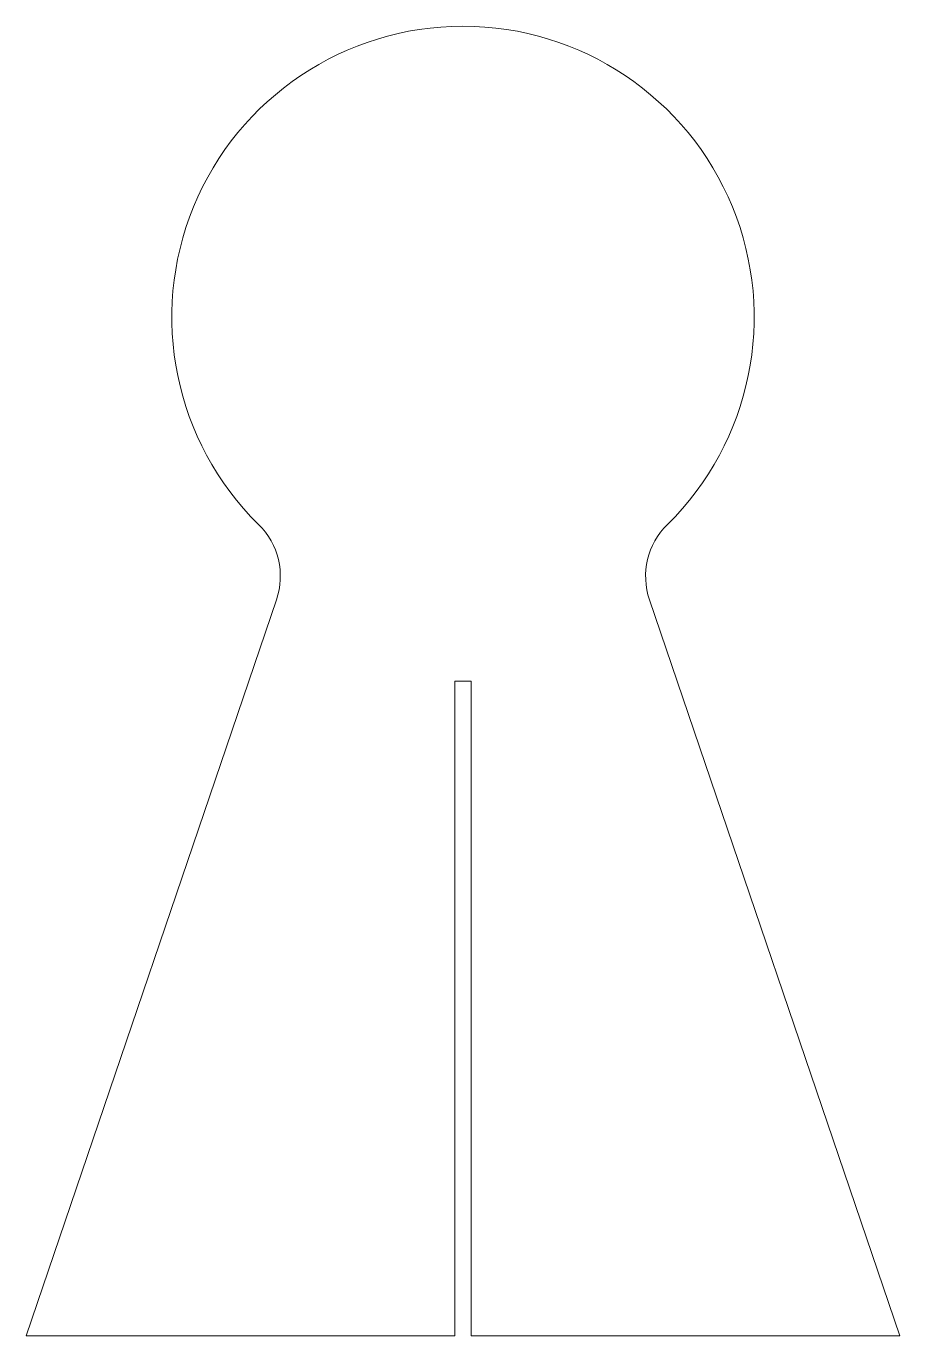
# Model space of a CAD drawing. Header units: inches. Extents: x 1.3 to 8.8, y 0 to 11.3.
import ezdxf

# ---------------------------------------------------------------- set-up
doc = ezdxf.new("R2010")
doc.units = ezdxf.units.IN
doc.header["$MEASUREMENT"] = 0
doc.layers.add('VISIBLE', color=7, linetype='Continuous', lineweight=0)

msp = doc.modelspace()

# ---------------------------------------------------------------- linework, layer by layer
at = {"layer": 'VISIBLE'}
for p, q in [((1.329, 0.016), (3.478, 6.339)), ((6.68, 6.339), (8.829, 0.016)), ((5.008, 5.641), (5.15, 5.641)), ((5.008, 0.016), (5.008, 5.641)), ((5.15, 5.641), (5.15, 0.016)), ((5.008, 0.016), (1.329, 0.016)), ((8.829, 0.016), (5.15, 0.016))]:
    msp.add_line(p, q, dxfattribs=at)
for centre, radius, start, end in [((5.079, 8.766), 2.5, 314.5703, 225.4297), ((2.886, 6.54), 0.625, 341.2303, 45.4297), ((7.272, 6.54), 0.625, 134.5703, 198.7697)]:
    msp.add_arc(centre, radius, start, end, dxfattribs=at)

doc.saveas('drawing.dxf')
